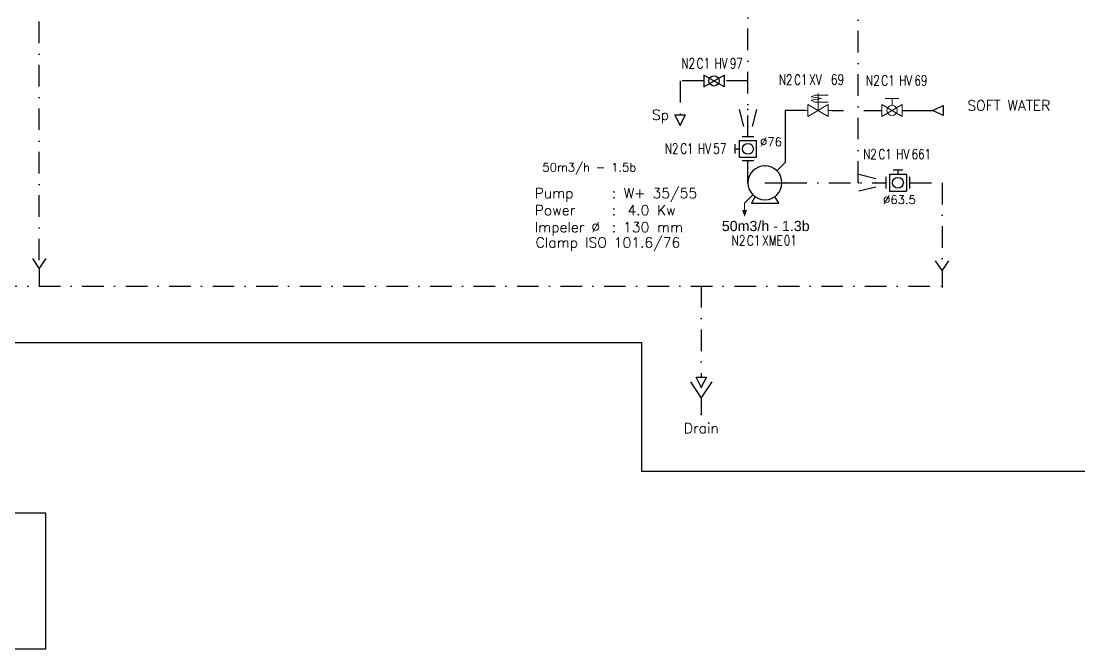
# Model space of a CAD drawing. Header units: inches. Extents: x 23035 to 25275, y 24242 to 25664.
# Drawn here: x 24309.3 to 24620.7, y 24241.6 to 24426.5 of the extents above; entities that cross this region are included whole.
import ezdxf
from ezdxf.enums import TextEntityAlignment as Align

# ---------------------------------------------------------------- set-up
doc = ezdxf.new("R2010")
doc.units = ezdxf.units.IN
doc.header["$MEASUREMENT"] = 0
doc.linetypes.add('ACAD_ISO02W100', pattern=[15, 12, -3])
doc.linetypes.add('DASHDOT2', pattern=[12.7, 6.35, -3.175, 0, -3.175])
doc.layers.add('31 Equipment', color=7, linetype='Continuous', lineweight=9)
for name, color, linetype in [('DIAMETRE', 7, 'Continuous'), ('MATERIEL-DIVERS', 7, 'Continuous'), ('POMPES', 7, 'Continuous'), ('POMPES-PROCESS', 7, 'Continuous'), ('REPERES', 7, 'Continuous'), ('Skid', 5, 'Continuous'), ('techn-data', 7, 'Continuous'), ('TEXTES', 7, 'Continuous'), ('TUYAUTERIE-EAU UTILITES FROIDE', 142, 'Continuous'), ('TUYAUTERIE-NEP', 4, 'DASHDOT2'), ('TUYAUTERIE-PROCESS', 30, 'Continuous'), ('TXT_EN', 1, 'Continuous'), ('TXT_ENG', 7, 'Continuous'), ('TXT_FR', 7, 'Continuous'), ('VANNES', 7, 'Continuous')]:
    doc.layers.add(name, color=color, linetype=linetype)
doc.layers.get('REPERES').off()
doc.styles.add('ROMANC', font='romanc')
doc.styles.add('ROMANS', font='ROMANS.SHX')
doc.styles.get("Standard").update_dxf_attribs({"font": 'arial.ttf'})

# ---------------------------------------------------------------- blocks, each defined once
blk = doc.blocks.new('FLE23')
at = {"color": 7}
for p, q in [((0, -1.5), (0, 1.5)), ((0, 1.5), (3, 0)), ((3, 0), (0, -1.5))]:
    blk.add_line(p, q, dxfattribs=at)
at = {"layer": 'MATERIEL-DIVERS', "color": 2}
for p in [(0, 0), (3, 0)]:
    blk.add_point(p, dxfattribs=at)
at = {"layer": 'MATERIEL-DIVERS', "color": 7, "extrusion": (-1, 0, 0)}
blk.add_point((0, 0), dxfattribs=at)
at = {"layer": 'MATERIEL-DIVERS', "color": 7, "extrusion": (1, 0, 0)}
blk.add_point((3, 0), dxfattribs=at)
blk = doc.blocks.new('VALVBALL')
at = {"color": 7}
for p, q in [((-3, 1.734), (-3, -1.734)), ((-3, -1.734), (3, 1.734)), ((3, -1.734), (-3, 1.734)), ((3, 1.734), (3, -1.734))]:
    blk.add_line(p, q, dxfattribs=at)
blk.add_circle((0, 0), 1.5, dxfattribs=at)
at = {"color": 7, "extrusion": (-1, 0, 0)}
blk.add_point((-3, 0), dxfattribs=at)
at = {"color": 7, "extrusion": (1, 0, 0)}
blk.add_point((3, 0), dxfattribs=at)
blk = doc.blocks.new('PUMPCENP')
at = {"color": 7}
for p, q in [((0, 0), (-6, 0)), ((-4.04, -6), (-2.93, -4.05)), ((3.99, -6), (-4.04, -6)), ((2.92, -4.06), (3.99, -6))]:
    blk.add_line(p, q, dxfattribs=at)
blk.add_circle((0, 0), 5, dxfattribs=at)
at = {"color": 7, "extrusion": (1, 0, 0)}
blk.add_point((0, 5), dxfattribs=at)
at = {"color": 7, "extrusion": (-1, 0, 0)}
blk.add_point((-6, 0), dxfattribs=at)
at = {"color": 7, "extrusion": (0, 1, 0)}
blk.add_point((5, 0), dxfattribs=at)
blk = doc.blocks.new('VALVBUTT A BRIDES')
at = {"layer": 'VANNES'}
for p, q in [((-1.4, 3.77), (1.4, 3.77)), ((0, 3.77), (0, 2.5)), ((-3.5, -1.73), (-3.5, 1.74)), ((-2.5, 2.5), (-2.5, -2.5)), ((-2.5, 2.5), (2.5, 2.5)), ((2.5, 2.5), (2.5, -2.5)), ((3.5, -1.73), (3.5, 1.74)), ((-2.5, -2.5), (2.5, -2.5))]:
    blk.add_line(p, q, dxfattribs=at)
blk.add_circle((0, 0), 1.6, dxfattribs=at)
blk = doc.blocks.new('CR')
at = {"color": 7}
for p, q in [((-2.5, 2.5), (2.5, 1.25)), ((2.5, 1.25), (2.5, 1.25)), ((2.5, -1.25), (-2.5, -2.5))]:
    blk.add_line(p, q, dxfattribs=at)
at = {"color": 7, "extrusion": (-1, 0, 0)}
blk.add_point((-2.5, 0), dxfattribs=at)
at = {"color": 7, "extrusion": (1, 0, 0)}
blk.add_point((2.5, 0), dxfattribs=at)
blk = doc.blocks.new('EGOUT')
at = {"color": 7}
for p, q in [((-3.2, 9.61), (0, 4.81)), ((0, 4.81), (3.2, 9.61)), ((0, 4.81), (0, 0))]:
    blk.add_line(p, q, dxfattribs=at)
at = {"color": 7, "extrusion": (0, -1, 0)}
blk.add_point((0, 0), dxfattribs=at)
at = {"layer": 'POMPES-PROCESS', "style": 'ROMANS'}
blk.add_attdef('EGOUT', text='', height=3, dxfattribs=at).set_placement((0, -4), align=Align.MIDDLE)
blk = doc.blocks.new('APV-PMP-GEN-FLUSH-1')
at = {"layer": '31 Equipment', "color": 7}
for p, q in [((-3.54, 3.54), (-6, 6)), ((5.99, -6), (3.53, -3.54))]:
    blk.add_line(p, q, dxfattribs=at)
at = {"layer": '31 Equipment', "linetype": 'ACAD_ISO02W100', "ltscale": 38}
blk.add_line((6, -6), (6, -8), dxfattribs=at)
at = {"layer": '31 Equipment'}
blk.add_lwpolyline([(6, -10, 0, 1.5, 0), (6, -8, 1.5, 1.5, 0)], format="xyseb", dxfattribs=at)
blk = doc.blocks.new('APV-VLVM-BALL-KHV+MF-1')
at = {"layer": '31 Equipment'}
for p, q in [((-2, 3.5), (2, 3.5)), ((0, 1.5), (0, 3.5)), ((-3, 1.734), (-3, -1.734)), ((-3, -1.734), (3, 1.734)), ((3, -1.734), (-3, 1.734)), ((3, 1.734), (3, -1.734))]:
    blk.add_line(p, q, dxfattribs=at)
at = {"layer": '31 Equipment', "ltscale": 38}
for p, q in [((-3, 0), (-4, 0)), ((3, 0), (4, 0))]:
    blk.add_line(p, q, dxfattribs=at)
at = {"layer": '31 Equipment'}
blk.add_circle((0, 0), 1.5, dxfattribs=at)
blk = doc.blocks.new('APV-VLV-SOLV-22-1')
at = {"layer": '31 Equipment', "linetype": 'ACAD_ISO02W100', "ltscale": 38}
for p, q in [((-1, 4.5), (-2, 4)), ((-2, 4), (1, 3.5)), ((-2, 3), (1, 3.5)), ((3, 4.5), (-1, 4.5)), ((0, 0), (0, 5)), ((-1, 2.5), (-2, 3)), ((3, 2.5), (-1, 2.5))]:
    blk.add_line(p, q, dxfattribs=at)
at = {"layer": '31 Equipment', "ltscale": 38}
for p, q in [((-3, 0), (-4, 0)), ((3, 0), (4, 0))]:
    blk.add_line(p, q, dxfattribs=at)
at = {"layer": '31 Equipment'}
for p, q in [((-3, 1.734), (-3, -1.734)), ((-3, -1.734), (3, 1.734)), ((3, -1.734), (-3, 1.734)), ((3, 1.734), (3, -1.734))]:
    blk.add_line(p, q, dxfattribs=at)
blk = doc.blocks.new('REPNORM')
at = {"layer": 'TEXTES', "style": 'ROMANS', "width": 0.75}
for tag, p in [('ZONE', (-9.75, -1.25)), ('SOUSZONE', (-5.25, -1.25)), ('ELEMENT', (0, -1.25)), ('NUM', (4.5, -1.25))]:
    blk.add_attdef(tag, p, '', height=3, dxfattribs=at)
blk = doc.blocks.new('REPNORM1')
at = {"layer": 'TEXTES', "style": 'ROMANS', "width": 0.75}
for tag, p in [('ZONE', (-9.75, -1.25)), ('SOUSZONE', (-5.25, -1.25)), ('ELEMENT', (-0.75, -1.25)), ('NUM', (5.59, -1.22))]:
    blk.add_attdef(tag, p, '', height=3, dxfattribs=at)
blk = doc.blocks.new('TEXT-PUMP_caract_ANGLAIS')
at = {"layer": 'techn-data', "style": 'ROMANS'}
for s, p in [('Pump', (-22, 9)), ('Power', (-22, 4)), ('Kw', (14, 4)), ('Impeler %%C', (-22, -1)), ('mm', (14, -1))]:
    blk.add_text(s, height=3, dxfattribs=at).set_placement(p)
for p in [(2, 9), (2, 4), (2, -1)]:
    blk.add_text(':', height=3, dxfattribs=at).set_placement(p, align=Align.RIGHT)
blk.add_attdef('Type', (4.23, 9), '', height=3, dxfattribs=at)
for tag, p in [('Pui', (11.76, 4)), ('Dia', (11.76, -1))]:
    blk.add_attdef(tag, text='', height=3, dxfattribs=at).set_placement(p, align=Align.RIGHT)

msp = doc.modelspace()

# ---------------------------------------------------------------- linework, layer by layer
at = {"layer": 'Skid'}
msp.add_lwpolyline([(24623.7, 24293.98), (24623.7, 24458.64), (25275.36, 24458.64), (25275.36, 25604.76), (23202.27, 25608.55), (23202.27, 25290.87), (24667.51, 25287.08), (24667.51, 24986.98), (23313.6, 24986.98), (23313.6, 24331.82), (24491.91, 24331.82), (24491.91, 24293.98), (24623.7, 24293.98)], dxfattribs=at)
at = {"layer": 'TUYAUTERIE-EAU UTILITES FROIDE'}
for p, q in [((24539.91, 24400.2), (24534.26, 24400.2)), ((24534.26, 24400.2), (24534.26, 24384.91)), ((24547.91, 24400.2), (24551.42, 24400.2)), ((24557.42, 24400.2), (24562.68, 24400.2)), ((24568.68, 24400.2), (24577.68, 24400.2))]:
    msp.add_line(p, q, dxfattribs=at)
at = {"layer": 'TUYAUTERIE-NEP'}
for p, q in [((24314.61, 24356.07), (24314.61, 24613.08)), ((24555.67, 24378.91), (24555.66, 24614.3)), ((24523.26, 24392.41), (24523.26, 24478.91)), ((24510.26, 24408.91), (24503.26, 24408.91)), ((24503.26, 24408.91), (24503.26, 24398.93)), ((24523.26, 24408.91), (24516.26, 24408.91)), ((24523.26, 24378.91), (24523.26, 24385.41)), ((24534.26, 24378.91), (24563.92, 24378.91)), ((24570.92, 24378.91), (24574.42, 24378.91)), ((24570.92, 24378.91), (24580.4, 24378.9)), ((24580.4, 24378.9), (24580.39, 24348.02)), ((24312.61, 24356.59), (24314.61, 24353.59)), ((24314.61, 24353.59), (24316.61, 24356.59)), ((24578.4, 24355.93), (24580.4, 24352.93)), ((24580.4, 24352.93), (24582.4, 24355.93)), ((24314.61, 24353.59), (24314.61, 24348.59)), ((24580.4, 24352.93), (24580.4, 24350.43)), ((23354.48, 24348.49), (24580.39, 24348.49)), ((24509.52, 24348.48), (24509.52, 24321.72))]:
    msp.add_line(p, q, dxfattribs=at)
at = {"layer": 'TXT_EN'}
msp.add_lwpolyline([(24181.5, 24281.64), (24181.5, 24241.64), (24316.5, 24241.64), (24316.5, 24281.64)], close=True, dxfattribs=at)

# ---------------------------------------------------------------- block references
at = {"layer": '31 Equipment'}
for name, p in [('APV-VLV-SOLV-22-1', (24543.91, 24400.2)), ('APV-VLVM-BALL-KHV+MF-1', (24565.68, 24400.2))]:
    msp.add_blockref(name, p, dxfattribs=at)
at = {"layer": '31 Equipment', "xscale": -1}
msp.add_blockref('APV-PMP-GEN-FLUSH-1', (24528.26, 24378.91), dxfattribs=at)
at = {"layer": 'MATERIEL-DIVERS'}
for p, rotation in [((24580.68, 24400.2), 180), ((24503.26, 24398.91), 270), ((24509.52, 24321.7), 270)]:
    msp.add_blockref('FLE23', p, dxfattribs=dict(at, rotation=rotation))
msp.add_blockref('CR', (24558.42, 24378.91), dxfattribs=at)
msp.add_blockref('EGOUT', (24509.52, 24310.7), dxfattribs=at).add_auto_attribs({'EGOUT': 'Drain'})
at = {"layer": 'POMPES', "xscale": -1}
msp.add_blockref('PUMPCENP', (24528.26, 24378.91), dxfattribs=at)
at = {"layer": 'REPERES'}
for name, p, values in [('REPNORM', (24513.41, 24413.83), {'ZONE': 'N2', 'SOUSZONE': 'C1', 'ELEMENT': 'HV', 'NUM': '97'}), ('REPNORM1', (24542.08, 24409.02), {'ZONE': 'N2', 'SOUSZONE': 'C1', 'ELEMENT': 'XV', 'NUM': '69'}), ('REPNORM', (24567.76, 24408.8), {'ZONE': 'N2', 'SOUSZONE': 'C1', 'ELEMENT': 'HV', 'NUM': '69'}), ('REPNORM', (24508.53, 24388.73), {'ZONE': 'N2', 'SOUSZONE': 'C1', 'ELEMENT': 'HV', 'NUM': '57'}), ('REPNORM', (24566.91, 24387.09), {'ZONE': 'N2', 'SOUSZONE': 'C1', 'ELEMENT': 'HV', 'NUM': '661'}), ('REPNORM1', (24528.2, 24361.67), {'ZONE': 'N2', 'SOUSZONE': 'C1', 'ELEMENT': 'XME', 'NUM': '01'})]:
    msp.add_blockref(name, p, dxfattribs=at).add_auto_attribs(values)
at = {"layer": 'TUYAUTERIE-NEP', "rotation": 270}
msp.add_blockref('CR', (24523.26, 24397.98), dxfattribs=at)
at = {"layer": 'TUYAUTERIE-PROCESS'}
msp.add_blockref('TEXT-PUMP_caract_ANGLAIS', (24482.46, 24365.34), dxfattribs=at).add_auto_attribs({'Dia': '130', 'Pui': '4.0', 'Type': 'W+ 35/55'})
at = {"layer": 'VANNES'}
for name, p in [('VALVBALL', (24513.26, 24408.91)), ('VALVBUTT A BRIDES', (24567.42, 24378.91))]:
    msp.add_blockref(name, p, dxfattribs=at)
at = {"layer": 'VANNES', "rotation": 90}
msp.add_blockref('VALVBUTT A BRIDES', (24523.26, 24388.91), dxfattribs=at)

# ---------------------------------------------------------------- texts
at = {"layer": 'DIAMETRE'}
msp.add_text('50m3/h - 1.3b', height=3, dxfattribs=at).set_placement((24515.56, 24364.68))
at = {"layer": 'techn-data', "style": 'ROMANS'}
for s, p in [('%%C76', (24530.03, 24390.95)), ('%%C63.5', (24567.85, 24373.93))]:
    msp.add_text(s, height=2.5, dxfattribs=at).set_placement(p, align=Align.MIDDLE_CENTER)
msp.add_text('50m3/h - 1.5b', height=2.5, dxfattribs=at).set_placement((24462.73, 24382.21))
at = {"layer": 'TXT_ENG', "style": 'ROMANS'}
msp.add_text('SOFT WATER', height=3, dxfattribs=at).set_placement((24600.07, 24400.2), align=Align.CENTER)
at = {"layer": 'TXT_ENG', "style": 'ROMANC'}
msp.add_text('Sp', height=3, dxfattribs=at).set_placement((24497.52, 24398.43), align=Align.MIDDLE)
at = {"layer": 'TXT_FR', "style": 'ROMANS'}
msp.add_text('Clamp ISO 101.6/76', height=3, dxfattribs=at).set_placement((24460.76, 24359.81))

doc.saveas('drawing.dxf')
